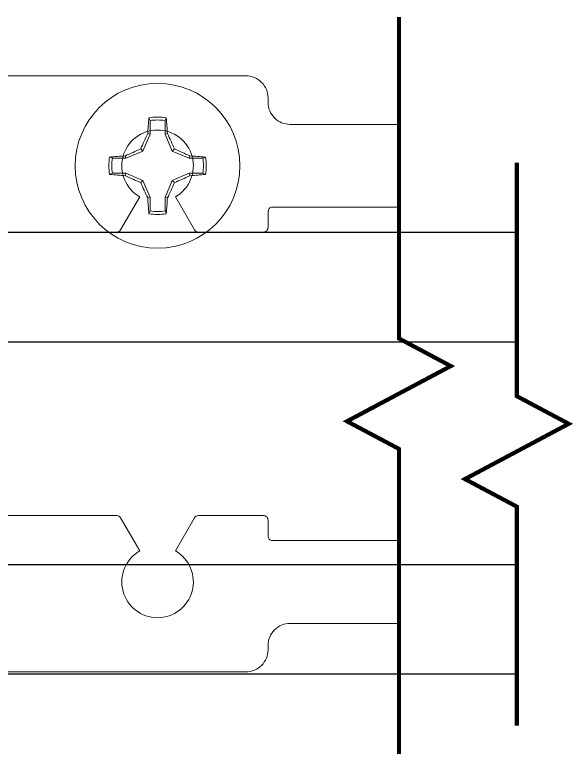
# Model space of a CAD drawing. Extents: x -82 to 113, y -82 to 93.
# Drawn here: x 30.037 to 31.301, y 69.449 to 71.127 of the extents above; entities that cross this region are included whole.
import ezdxf

# ---------------------------------------------------------------- set-up
doc = ezdxf.new("R2010")
doc.units = 0
doc.header["$MEASUREMENT"] = 0
doc.layers.get('0').update_dxf_attribs({"linetype": 'CONTINUOUS'})
for name, color, linetype in [('Ballons', 7, 'CONTINUOUS'), ('GLASS', 7, 'CONTINUOUS'), ('INERTIA', 7, 'CONTINUOUS')]:
    doc.layers.add(name, color=color, linetype=linetype)

# ---------------------------------------------------------------- blocks, each defined once
blk = doc.blocks.new('CORNER BLOCK')
at = {"layer": 'GLASS', "color": 7, "const_width": 0.0094}
blk.add_lwpolyline([(2.2099, 15.3005), (2.2099, 16.0284), (2.3273, 16.0909), (2.0924, 16.2159), (2.2099, 16.2784), (2.2099, 16.9693)], dxfattribs=at)
at = {"layer": 'INERTIA', "color": 4, "lineweight": 13}
for points in [[(2.2099, 16.6733), (1.9636, 16.6733, -0.414214), (1.9136, 16.7233), (1.9136, 16.733, 0.414214), (1.8636, 16.783), (1.1736, 16.783, -0.414214), (1.1636, 16.793), (1.1636, 16.867, 0.414214), (1.1536, 16.877), (0.6736, 16.877, 0.414214), (0.6636, 16.867), (0.6636, 16.6467, 0.392661), (0.6729, 16.6367, -0.928477), (0.6729, 16.3874, 0.392661), (0.6636, 16.3774), (0.6636, 16.1683, -1), (0.6636, 16.1058), (0.6636, 15.8812, 0.392661), (0.6729, 15.8712, -0.928477), (0.6729, 15.6219, 0.392661), (0.6636, 15.6119), (0.6636, 15.444, 0.414214), (0.6736, 15.434), (1.8636, 15.434, 0.414214), (1.9136, 15.484), (1.9136, 15.4938, -0.414214), (1.9636, 15.5438), (2.2099, 15.5438)], [(2.2099, 15.7313), (1.9236, 15.7313, -0.414214), (1.9136, 15.7413), (1.9136, 15.7775, 0.414214), (1.9036, 15.7875), (1.756, 15.7875, 0.267949), (1.7473, 15.7825), (1.7041, 15.7077, -3.732051), (1.6231, 15.7077), (1.5799, 15.7825, 0.267949), (1.5712, 15.7875), (1.2986, 15.7875, -0.414214), (1.2886, 15.7975), (1.2886, 15.8345, 0.414214), (1.2786, 15.8445), (1.0486, 15.8445, -0.414214), (1.0386, 15.8545), (1.0386, 16.4195, -0.414214), (1.0486, 16.4295), (1.5712, 16.4295, 0.267949), (1.5799, 16.4345), (1.6231, 16.5094, -3.732051), (1.7041, 16.5094), (1.7473, 16.4345, 0.267949), (1.756, 16.4295), (1.9036, 16.4295, 0.414214), (1.9136, 16.4395), (1.9136, 16.4758, -0.414214), (1.9236, 16.4858), (2.2099, 16.4858)]]:
    blk.add_lwpolyline(points, format="xyb", dxfattribs=at)
blk = doc.blocks.new('dfasdf')
at = {"color": 7, "linetype": 'Continuous', "lineweight": 15}
for p, q in [((54.6225, 25.6793), (54.62, 25.6856)), ((54.6225, 25.6793), (54.6225, 25.6488)), ((54.6566, 25.6488), (54.6566, 25.6793)), ((54.6225, 25.6488), (54.6065, 25.6101)), ((54.6225, 25.6488), (54.6171, 25.6499)), ((54.6566, 25.6488), (54.662, 25.6499)), ((54.6727, 25.6101), (54.6566, 25.6488)), ((54.6065, 25.6101), (54.5678, 25.5941)), ((54.6065, 25.6101), (54.6014, 25.6152)), ((54.6727, 25.6101), (54.6777, 25.6152)), ((54.7114, 25.5941), (54.6727, 25.6101)), ((54.5678, 25.5941), (54.5373, 25.5941)), ((54.5678, 25.5941), (54.5667, 25.5995)), ((54.7114, 25.5941), (54.7124, 25.5995)), ((54.7418, 25.5941), (54.7114, 25.5941)), ((54.7418, 25.5941), (54.7482, 25.5966)), ((54.5373, 25.56), (54.531, 25.5575)), ((54.5373, 25.56), (54.5678, 25.56)), ((54.5678, 25.56), (54.5667, 25.5546)), ((54.5678, 25.56), (54.6065, 25.544)), ((54.6727, 25.544), (54.7114, 25.56)), ((54.7114, 25.56), (54.7124, 25.5546)), ((54.7114, 25.56), (54.7418, 25.56)), ((54.6065, 25.544), (54.6014, 25.5389)), ((54.6065, 25.544), (54.6225, 25.5053)), ((54.6566, 25.5053), (54.6727, 25.544)), ((54.6727, 25.544), (54.6777, 25.5389)), ((54.6225, 25.5053), (54.6171, 25.5042)), ((54.6225, 25.5053), (54.6225, 25.4748)), ((54.6566, 25.5053), (54.662, 25.5042)), ((54.6566, 25.4748), (54.6566, 25.5053)), ((54.6566, 25.4748), (54.6592, 25.4685))]:
    blk.add_line(p, q, dxfattribs=at)
at = {"color": 7, "linetype": 'Continuous', "lineweight": 15, "flags": 128}
for points in [[(54.6566, 25.6793), (54.658, 25.6827), (54.6592, 25.6856)], [(54.5373, 25.5941), (54.534, 25.5954), (54.531, 25.5966)], [(54.7418, 25.56), (54.7452, 25.5587), (54.7482, 25.5575)], [(54.6225, 25.4748), (54.6212, 25.4714), (54.62, 25.4685)]]:
    blk.add_lwpolyline(points, dxfattribs=at)
at = {"color": 7, "linetype": 'Continuous', "lineweight": 15}
blk.add_circle((54.6396, 25.577), 0.1865, dxfattribs=at)
for centre, radius, start, end in [((55.5592, 25.5924), 0.9438, 174.331, 176.507), ((54.6396, 25.577), 0.1103, 79.7812, 100.2188), ((54.6396, 25.577), 0.1037, 80.5333, 99.4667), ((53.7199, 25.5924), 0.9438, 3.493, 5.669), ((55.6923, 25.1423), 1.1889, 154.7283, 156.5646), ((53.5869, 25.1423), 1.1889, 23.4354, 25.2717), ((55.0743, 24.5244), 1.1889, 113.4354, 115.2717), ((54.2049, 24.5244), 1.1889, 64.7283, 66.5646), ((54.6396, 25.577), 0.1103, 169.7812, 190.2188), ((54.6242, 24.6574), 0.9438, 93.493, 95.669), ((54.6396, 25.577), 0.1037, 170.5333, 189.4667), ((54.6549, 24.6574), 0.9438, 84.331, 86.507), ((54.6396, 25.577), 0.1037, 350.5333, 9.4667), ((54.6396, 25.577), 0.1103, 349.7812, 10.2188), ((54.6242, 26.4967), 0.9438, 264.331, 266.507), ((55.0743, 26.6297), 1.1889, 244.7283, 246.5646), ((54.2049, 26.6297), 1.1889, 293.4354, 295.2717), ((54.6549, 26.4967), 0.9438, 273.493, 275.669), ((55.6923, 26.0117), 1.1889, 203.4354, 205.2717), ((53.5869, 26.0117), 1.1889, 334.7283, 336.5646), ((55.5592, 25.5617), 0.9438, 183.493, 185.669), ((53.7199, 25.5617), 0.9438, 354.331, 356.507), ((54.6396, 25.577), 0.1037, 260.5333, 279.4667), ((54.6396, 25.577), 0.1103, 259.7812, 280.2188)]:
    blk.add_arc(centre, radius, start, end, dxfattribs=at)

msp = doc.modelspace()

# ---------------------------------------------------------------- linework, layer by layer
at = {"layer": 'Ballons', "color": 7}
for p, q in [((29.4228, 70.6354), (31.1736, 70.6354)), ((31.1736, 70.3864), (29.4228, 70.3864)), ((29.4228, 69.8834), (31.1736, 69.8834)), ((29.4228, 69.6354), (31.1736, 69.6354))]:
    msp.add_line(p, q, dxfattribs=at)
at = {"layer": 'Ballons', "color": 7, "const_width": 0.0094}
msp.add_lwpolyline([(31.1736, 70.7925), (31.1736, 70.2641), (31.291, 70.2016), (31.0561, 70.0765), (31.1736, 70.014), (31.1736, 69.5181)], dxfattribs=at)

# ---------------------------------------------------------------- block references
at = {"layer": 'Ballons', "xscale": -1, "rotation": 180}
for name, p in [('CORNER BLOCK', (28.6967, 86.4232)), ('dfasdf', (-24.2793, 96.3627))]:
    msp.add_blockref(name, p, dxfattribs=at)

doc.saveas('drawing.dxf')
